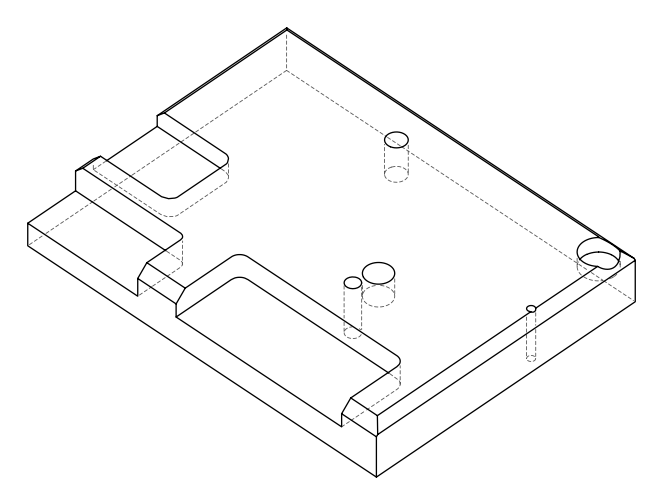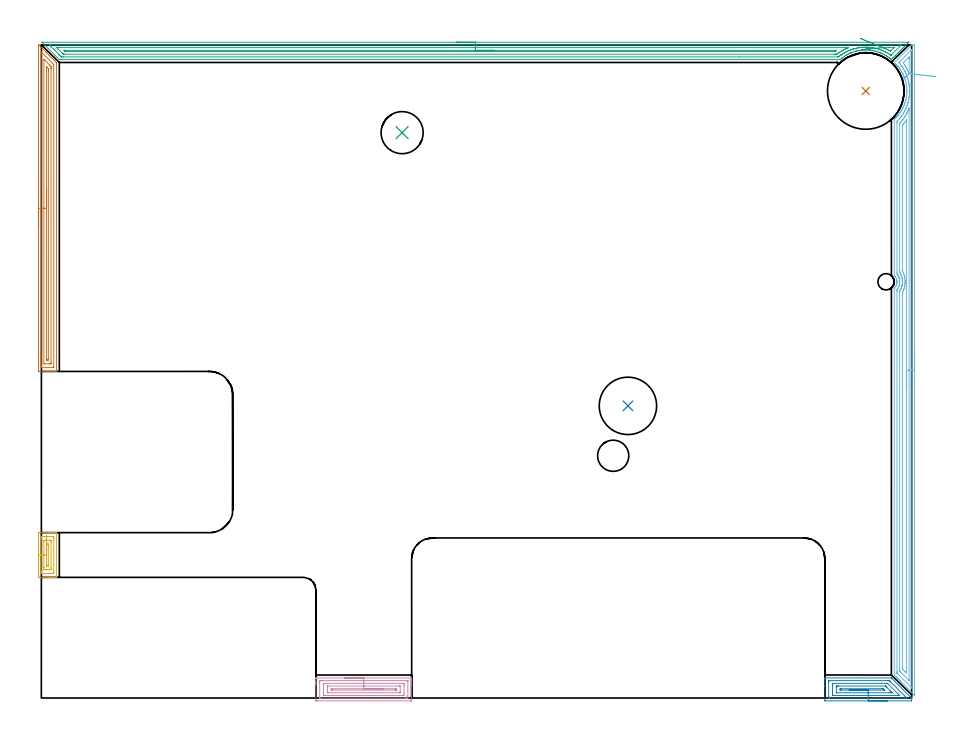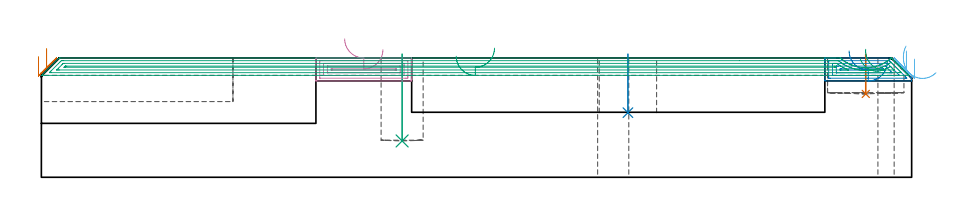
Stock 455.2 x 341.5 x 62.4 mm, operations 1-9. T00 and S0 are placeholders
(PLAN: 17 operations, 9 tool changes, 106.8 min)
(1 INDEXABLE_INSERT_DRILL_BLIND_HOLE_FROM_SOLID | STEP1POCKET | NXT0302_035 | 0.08 min | 23020 mm3)
(2 INDEXABLE_INSERT_DRILL_BLIND_HOLE_FROM_SOLID_1 | STEP1POCKET_1 | UGT0302_009 | 0.12 min | 20196 mm3)
(3 INDEXABLE_INSERT_DRILL_BLIND_HOLE_FROM_SOLID_2 | STEP1POCKET_2 | NXT0302_015 | 0.18 min | 16376 mm3)
(4 AREA_MILL | FG_CHAMFER_SURFACE | UGT0205_001 | 2.2 min | 4547 mm3)
(5 AREA_MILL_1 | FG_CHAMFER_SURFACE_1 | UGT0205_001 | 0.94 min | 1533 mm3)
(6 AREA_MILL_2 | FG_CHAMFER_SURFACE_2 | UGT0205_001 | 10.69 min | 18824 mm3)
(7 AREA_MILL_3 | FG_CHAMFER_SURFACE_3 | UGT0205_001 | 5.52 min | 7789 mm3)
(8 AREA_MILL_4 | FG_CHAMFER_SURFACE_4 | UGT0205_001 | 1.83 min | 3269 mm3)
(9 AREA_MILL_5 | FG_CHAMFER_SURFACE_5 | UGT0205_001 | 14.23 min | 18076 mm3)
(10 MILL_CORNER_NOTCH_RECTANGULAR | CORNER_NOTCH_RECTANGULAR | NXT0201_011 | Follow Part, ap 3, ae 75% | 31.42 min | 308867 mm3)
(11 MILL_SLOT | SLOT_PARTIAL_RECTANGULAR | UGT0201_136 | Follow Part, ap 5, ae 75% | 7.87 min | 190639 mm3)
(12 MILL_SLOT_1 | SLOT_PARTIAL_RECTANGULAR_1 | UGT0201_136 | Follow Part, ap 5, ae 75% | 30.82 min | 511369 mm3)
(13 SPOT_DRILL | STEP1HOLE | NXT0321_9005460120000 | 0.03 min | 22 mm3)
(14 SPOT_DRILL_1 | STEP1HOLE_1 | NXT0321_9005460120000 | 0.03 min | 3 mm3)
(15 DRILL_THROUGH_HOLE_INTO_CENTER | STEP1HOLE | NXT0301_072 | 0.27 min | 4946 mm3)
(16 DRILL_TO_ENLARGE_THROUGH_HOLE | STEP1HOLE | UGT0301_287 | 0.28 min | 8013 mm3)
(17 DRILL_THROUGH_HOLE_INTO_CENTER_1 | STEP1HOLE_1 | UGT0301_480 | 0.28 min | 3516 mm3)
(TOOL NXT0302_035 | Index. Insert Drill 40mm [880-D4000L40-05] | D40 PA176 FL200 Z2)
(TOOL UGT0302_009 | Indexable Insert Drill 30mm | D30 PA180 FL50 Z2)
(TOOL NXT0302_015 | Index. Insert Drill 22mm [880-D2200L25-03] | D22 PA176 FL66 Z2)
(TOOL UGT0205_001 | Chamfer Mill 20 x 3 x 45 deg. | D20 FL50 Z2)
(TOOL NXT0201_011 | ENDMILL 12mm [2P460-1200-NA 1630] | D12 FL38 Z6)
(TOOL UGT0201_136 | Carbide End Mill 20.0 | D20 FL30 Z4)
(TOOL NXT0321_9005460120000 | NC Spot Drill, 142deg, 12mm, Carbide, Uncoated | D12 PA142 FL30 Z2)
(TOOL NXT0301_072 | Carbide Drill 10.1mm [860.1-1010-051A1-MM 2214] | D10.1 PA140 FL71 Z2)
(TOOL UGT0301_287 | Twist Drill 16.3 mm | D16.3 PA118 FL125 Z2)
(TOOL UGT0301_480 | Carbide Drill 8.5 mm | D8.5 PA118 FL75 Z2)
(OP 1 INDEXABLE_INSERT_DRILL_BLIND_HOLE_FROM_SOLID)
G17 G21 G94 G90
T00 M6
G54
G17 G0 G90 X431.2 Y317.5 S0 M3
G43 Z72.4 H1
G94 G81 G98 Z43.6 F250. R64.4
G80
M5
M2
(OP 2 INDEXABLE_INSERT_DRILL_BLIND_HOLE_FROM_SOLID_1)
G17 G21 G94 G90
T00 M6
G54
G17 G0 G90 X306.8 Y152.8 S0 M3
G43 Z72.4 H0
G94 G81 G98 Z33.8 F250. R64.4
G80
M5
M2
(OP 3 INDEXABLE_INSERT_DRILL_BLIND_HOLE_FROM_SOLID_2)
G17 G21 G94 G90
T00 M6
G54
G17 G0 G90 X188.7 Y295.7 S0 M3
G43 Z72.4 H1
G94 G81 G98 Z19. F250. R64.4
G80
M5
M2
(OP 4 AREA_MILL)
G17 G21 G94 G90
T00 M6
G54
G17 G0 G90 X158.65 Y10.5 S1061 M3
G43 Z72.4 H0
G94 G1 X158.688 Z71.528 F250.
X158.802 Z70.664
X158.991 Z69.812
X159.253 Z68.98
X159.587 Z68.174
X159.99 Z67.4
X160.459 Z66.664
X160.99 Z65.972
X161.579 Z65.329
X162.222 Z64.74
X162.914 Z64.208
X163.65 Z63.74
X164.424 Z63.337
X165.23 Z63.003
X166.062 Z62.741
X166.914 Z62.552
X167.778 Z62.438
X168.65 Z62.4
X193.573
X193.69 Y10.497 Z62.389
X193.697 Y10.408 Z62.301
X193.7 Y10.312 Z62.211
Y9.672 Z61.572
Y8.926 Z60.825
Y8.427 Z60.323
Y8.177 Z60.074
Y7.554 Z59.451
Y7.304 Z59.202
Y6.682 Z58.575
X193.699 Y-0.611 Z51.285
X193.694 Y-1.172 Z50.725
X193.69 Y-1.493 Z50.404
X193.459 Y-1.497 Z50.401
X193.128 Y-1.5 Z50.4
X144.172
X143.613 Y-1.496 Z50.401
X143.608 Y-1.493 Z50.404
X143.6 Y-1.483 Z50.413
Y6.682 Z58.575
Y7.304 Z59.202
Y7.554 Z59.451
Y8.177 Z60.074
Y8.427 Z60.323
Y8.926 Z60.825
Y9.558 Z61.457
Y10.172 Z62.071
Y10.313 Z62.211
X143.603 Y10.408 Z62.301
X143.61 Y10.497 Z62.389
X143.727 Y10.5 Z62.4
X168.65
Y9.086 Z60.986
X191.347 Y9.085 Z60.985
X191.567 Y9.084 Z60.984
X191.669 Y9.08 Z60.98
X191.688 Y9.079 Z60.979
X191.693 Y9.068 Z60.968
X191.696 Y9.051 Z60.951
X191.699 Y8.954 Z60.854
X191.7 Y1.1 Z53.
X191.697 Y0.573 Z52.473
X191.692 Y0.236 Z52.136
X191.674 Y-0.079 Z51.821
X191.347 Y-0.083 Z51.817
X191.128 Y-0.085 Z51.815
X190.457 Y-0.086 Z51.814
X190.239
X145.953 Y-0.085 Z51.815
X145.733 Y-0.084 Z51.816
X145.631 Y-0.08 Z51.82
X145.612 Y-0.079 Z51.821
X145.607 Y-0.068 Z51.832
X145.604 Y-0.051 Z51.849
X145.601 Y0.046 Z51.946
X145.6 Y7.9 Z59.8
X145.603 Y8.427 Z60.327
X145.608 Y8.764 Z60.664
X145.626 Y9.079 Z60.979
X145.953 Y9.083 Z60.983
X146.172 Y9.085 Z60.985
X146.843 Y9.086 Z60.986
X147.061
X168.65
Y7.672 Z59.572
X188.677 Y7.671 Z59.571
X189.449 Y7.67 Z59.57
X189.567 Y7.668 Z59.568
X189.678 Y7.665 Z59.565
X189.69 Y7.554 Z59.454
X189.696 Y7.427 Z59.327
X189.7 Y6.682 Z58.582
Y6.551 Z58.451
X189.699 Y2.189 Z54.089
X189.69 Y1.446 Z53.346
X189.68 Y1.335 Z53.235
X188.677 Y1.329 Z53.229
X148.623 Y1.328 Z53.228
X147.851 Y1.33 Z53.23
X147.733 Y1.332 Z53.232
X147.622 Y1.335 Z53.235
X147.61 Y1.446 Z53.346
X147.604 Y1.573 Z53.473
X147.6 Y2.318 Z54.218
Y2.449 Z54.349
X147.601 Y6.811 Z58.711
X147.61 Y7.554 Z59.454
X147.62 Y7.665 Z59.565
X148.623 Y7.671 Z59.571
X168.65 Y7.672 Z59.572
Y6.257 Z58.157
X187.33
X187.596 Y6.256 Z58.156
X187.642 Y6.254 Z58.154
X187.683 Y6.251 Z58.151
X187.69 Y6.191 Z58.091
X187.699 Y5.895 Z57.795
Y3.191 Z55.091
X187.692 Y2.798 Z54.698
X187.69 Y2.755 Z54.655
X187.628 Y2.75 Z54.65
X187.507 Y2.745 Z54.645
X187.354 Y2.743 Z54.643
X149.97
X149.704 Y2.744 Z54.644
X149.658 Y2.746 Z54.646
X149.617 Y2.749 Z54.649
X149.61 Y2.809 Z54.709
X149.601 Y3.105 Z55.005
Y5.809 Z57.709
X149.608 Y6.202 Z58.102
X149.61 Y6.245 Z58.145
X149.672 Y6.25 Z58.15
X149.793 Y6.255 Z58.155
X149.946 Y6.257 Z58.157
X168.65
Y4.843 Z56.743
X185.212
X185.532 Y4.839 Z56.739
X185.683 Y4.836 Z56.736
X185.69 Y4.751 Z56.651
X185.697 Y4.367 Z56.267
X185.693 Y4.214 Z56.114
X185.69 Y4.176 Z56.076
X185.68 Y4.164 Z56.064
X185.641 Y4.162 Z56.062
X185.467 Y4.159 Z56.059
X185.117 Y4.157 Z56.057
X185.022
X152.088
X151.768 Y4.161 Z56.061
X151.617 Y4.164 Z56.064
X151.61 Y4.249 Z56.149
X151.603 Y4.633 Z56.533
X151.608 Y4.797 Z56.697
X151.61 Y4.831 Z56.731
X151.622 Y4.836 Z56.736
X151.665 Y4.839 Z56.739
X151.757 Y4.841 Z56.741
X152.125 Y4.843 Z56.743
X152.183
X168.65
X169.522 Z56.781
X170.387 Z56.895
X171.238 Z57.084
X172.07 Z57.346
X172.876 Z57.68
X173.65 Z58.083
X174.386 Z58.552
X175.078 Z59.083
X175.721 Z59.672
X176.31 Z60.315
X176.842 Z61.007
X177.31 Z61.743
X177.713 Z62.517
X178.047 Z63.323
X178.309 Z64.155
X178.498 Z65.007
X178.612 Z65.872
X178.65 Z66.743
G0 Z72.4
M5
M2
(OP 5 AREA_MILL_1)
G17 G21 G94 G90
T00 M6
G54
G17 G0 G90 X-1.5 Y64.8 S1061 M3
G43 Z72.4 H0
Z63.
G94 G1 Y64.838 Z62.128 F250.
Y64.952 Z61.264
Y65.141 Z60.412
Y65.403 Z59.58
Y65.737 Z58.774
Y66.14 Z58.
Y66.608 Z57.264
Y67.14 Z56.572
Y67.729 Z55.929
Y68.372 Z55.34
Y69.064 Z54.809
Y69.8 Z54.34
Y70.574 Z53.937
Y71.38 Z53.603
Y72.212 Z53.341
Y73.064 Z53.152
Y73.928 Z53.038
Y74.8 Z53.
Y85.378
X-1.499 Y85.927 Z53.001
X-1.496 Y86.264 Z53.002
X-1.492 Y86.49 Z53.004
X-1.165 Y86.5 Z53.331
X4.073 Z58.567
X4.695 Z59.192
X4.946 Z59.443
X5.568 Z60.065
X5.819 Z60.315
X6.322 Z60.821
X7.708 Z62.207
X7.806 Y86.497 Z62.299
X7.897 Y86.49 Z62.389
X7.9 Y86.372 Z62.4
Y63.228
X7.897 Y63.11 Z62.389
X7.806 Y63.103 Z62.299
X7.707 Y63.1 Z62.206
X7.063 Z61.562
X6.322 Z60.821
X5.819 Z60.315
X5.568 Z60.065
X4.946 Z59.443
X4.695 Z59.192
X4.073 Z58.567
X-1.165 Z53.331
X-1.48 Y63.104 Z53.017
X-1.492 Y63.11 Z53.005
X-1.498 Y63.122 Z52.998
X-1.5 Y63.673 Z53.
Y74.8
X-0.086 Z54.414
Y83.256
X-0.085 Y83.935 Z54.415
X-0.083 Y84.147 Z54.417
X-0.079 Y84.477 Z54.421
X0.241 Y84.493 Z54.741
X0.581 Y84.497 Z55.081
X1.107 Y84.5 Z55.607
X1.454 Z55.954
X6.346 Y84.499 Z60.846
X6.448 Y84.497 Z60.948
X6.466 Y84.494 Z60.966
X6.479 Y84.489 Z60.979
X6.48 Y84.469 Z60.98
X6.484 Y84.359 Z60.984
X6.485 Y84.147 Z60.985
X6.486 Y83.467 Z60.986
Y66.344
X6.485 Y65.665 Z60.985
X6.483 Y65.453 Z60.983
X6.479 Y65.123 Z60.979
X6.159 Y65.107 Z60.659
X5.819 Y65.103 Z60.319
X5.293 Y65.1 Z59.793
X4.946 Z59.446
X0.054 Y65.101 Z54.554
X-0.048 Y65.103 Z54.452
X-0.066 Y65.106 Z54.434
X-0.079 Y65.111 Z54.421
X-0.08 Y65.131 Z54.42
X-0.084 Y65.241 Z54.416
X-0.085 Y65.453 Z54.415
X-0.086 Y66.133 Z54.414
Y74.8
X1.328 Z55.828
X1.329 Y81.603 Z55.829
X1.334 Y82.366 Z55.834
X1.336 Y82.487 Z55.836
X1.454 Y82.49 Z55.954
X2.196 Y82.499 Z56.696
X2.327 Y82.5 Z56.827
X4.073 Z58.573
X4.817 Y82.498 Z59.317
X4.946 Y82.492 Z59.446
X5.065 Y82.484 Z59.565
X5.068 Y82.366 Z59.568
X5.07 Y82.24 Z59.57
X5.071 Y81.476 Z59.571
X5.072 Y81.348 Z59.572
X5.071 Y67.997 Z59.571
X5.066 Y67.234 Z59.566
X5.064 Y67.113 Z59.564
X4.946 Y67.11 Z59.446
X4.204 Y67.101 Z58.704
X4.073 Y67.1 Z58.573
X2.327 Z56.827
X1.583 Y67.102 Z56.083
X1.454 Y67.108 Z55.954
X1.335 Y67.116 Z55.835
X1.332 Y67.234 Z55.832
X1.33 Y67.36 Z55.83
X1.329 Y68.124 Z55.829
X1.328 Y68.252 Z55.828
Y74.8
X2.743 Z57.243
Y80.162
Y80.317
X2.745 Y80.442 Z57.245
X2.748 Y80.479 Z57.248
X2.75 Y80.49 Z57.25
X2.757 Y80.493 Z57.257
X2.806 Y80.497 Z57.306
X3.2 Y80.5 Z57.7
X3.285 Y80.499 Z57.785
X3.585 Y80.49 Z58.085
X3.651 Y80.487 Z58.151
X3.654 Y80.443 Z58.154
X3.655 Y80.395 Z58.155
X3.657 Y80.12 Z58.157
Y79.696
Y69.283
X3.655 Y69.158 Z58.155
X3.652 Y69.121 Z58.152
X3.65 Y69.11 Z58.15
X3.643 Y69.107 Z58.143
X3.594 Y69.103 Z58.094
X3.2 Y69.101 Z57.7
X3.115 Z57.615
X2.815 Y69.11 Z57.315
X2.749 Y69.113 Z57.249
X2.746 Y69.157 Z57.246
X2.745 Y69.205 Z57.245
X2.743 Y69.48 Z57.243
Y69.904
Y70.37
Y74.8
Y75.672 Z57.281
Y76.536 Z57.395
Y77.388 Z57.583
Y78.22 Z57.846
Y79.026 Z58.18
Y79.8 Z58.583
Y80.536 Z59.051
Y81.228 Z59.582
Y81.871 Z60.172
Y82.46 Z60.815
Y82.991 Z61.507
Y83.46 Z62.243
Y83.863 Z63.017
Y84.197 Z63.823
Y84.459 Z64.655
Y84.648 Z65.506
Y84.762 Z66.371
Y84.8 Z67.243
G0 Z72.4
M5
M2
(OP 6 AREA_MILL_2)
G17 G21 G94 G90
T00 M6
G54
G17 G0 G90 X456.7 Y181.45 S1061 M3
G43 Z72.4 H0
Z61.8
G94 G1 Y181.412 Z60.928 F250.
Y181.298 Z60.064
Y181.109 Z59.212
Y180.847 Z58.38
Y180.513 Z57.574
Y180.11 Z56.8
Y179.642 Z56.064
Y179.11 Z55.372
Y178.521 Z54.729
Y177.878 Z54.14
Y177.186 Z53.609
Y176.45 Z53.14
Y175.676 Z52.737
Y174.87 Z52.403
Y174.038 Z52.141
Y173.186 Z51.952
Y172.322 Z51.838
Y171.45 Z51.8
X456.699 Y1.413
X456.689 Y1.42 Z51.81
X456.52 Y1.581 Z51.98
X456.472 Y1.627 Z52.027
X449.366 Y8.733 Z59.132
X449.196 Y8.901 Z59.298
X449.031 Y9.068 Z59.466
X448.919 Y9.18 Z59.579
X448.756 Y9.342 Z59.739
X448.597 Y9.502 Z59.901
X448.472 Y9.627 Z60.026
X448.315 Y9.783 Z60.18
X448.162 Y9.937 Z60.335
X448.025 Y10.074 Z60.473
X447.874 Y10.224 Z60.621
X447.728 Y10.371 Z60.77
X447.578 Y10.521 Z60.92
X447.433 Y10.665 Z61.062
X447.293 Y10.806 Z61.205
X447.131 Y10.968 Z61.367
X446.993 Y11.105 Z61.503
X446.237 Y11.862 Z62.26
X446.105 Y11.996 Z62.39
X446.1 Y12.756 Z62.4
Y214.364
X446.103 Y214.499 Z62.389
X446.104 Y214.504
X446.206 Y214.602 Z62.291
X446.241 Y214.637 Z62.258
X446.391 Y214.788 Z62.108
X446.618 Y215.06 Z61.878
X446.758 Y215.249 Z61.738
X446.831 Y215.348 Z61.665
X447.028 Y215.681 Z61.469
X447.232 Y216.122 Z61.265
X447.243 Y216.152 Z61.255
X447.312 Y216.354 Z61.186
X447.386 Y216.575 Z61.109
X447.484 Y217.019 Z61.015
X447.533 Y217.468 Z60.964
X447.532 Y217.493 Z60.962
Y217.647 Z60.96
X447.531 Y217.691 Z60.957
Y217.72 Z60.958
Y217.723
X447.53 Y217.792 Z60.956
X447.533 Y217.893 Z60.962
Y217.916
X447.513 Y218.09 Z60.978
X447.502 Y218.201 Z60.992
X447.484 Y218.362 Z61.007
X447.433 Y218.616 Z61.065
X447.389 Y218.813 Z61.106
X447.243 Y219.255 Z61.256
X447.057 Y219.664 Z61.442
X446.832 Y220.057 Z61.666
X446.771 Y220.149 Z61.728
X446.601 Y220.369 Z61.898
X446.418 Y220.581 Z62.082
X446.292 Y220.71 Z62.207
X446.22 Y220.783 Z62.277
X446.105 Y220.903 Z62.39
X446.1 Y221.07 Z62.4
Y302.428
X446.103 Y302.647 Z62.389
X446.3 Y302.838 Z62.2
X446.328 Y302.865 Z62.172
X446.832 Y303.35 Z61.666
X447.092 Y303.62 Z61.407
X447.139 Y303.67 Z61.357
X447.189 Y303.721 Z61.31
X447.211 Y303.743 Z61.288
X447.373 Y303.918 Z61.126
X447.433 Y303.984 Z61.063
X447.501 Y304.055 Z60.998
X447.583 Y304.143 Z60.916
X447.727 Y304.306 Z60.771
X447.985 Y304.609 Z60.515
X448.026 Y304.657 Z60.474
X448.315 Y305.01 Z60.183
X448.336 Y305.037 Z60.161
X448.585 Y305.355 Z59.913
X449.007 Y305.93 Z59.493
X449.26 Y306.302 Z59.237
X449.417 Y306.53 Z59.082
X449.461 Y306.595 Z59.037
X449.61 Y306.824 Z58.89
X449.88 Y307.269 Z58.62
X450.139 Y307.717 Z58.359
X450.337 Y308.079 Z58.161
X450.607 Y308.611 Z57.891
X450.851 Y309.133 Z57.646
X450.952 Y309.346 Z57.548
X450.959 Y309.361 Z57.54
X451.025 Y309.504 Z57.472
X451.057 Y309.58 Z57.439
X451.136 Y309.765 Z57.36
X451.214 Y309.943 Z57.285
X451.389 Y310.398 Z57.11
X451.571 Y310.922 Z56.924
X451.62 Y311.06 Z56.877
X451.702 Y311.292 Z56.797
X451.861 Y311.816 Z56.636
X451.974 Y312.185 Z56.525
X452.09 Y312.607 Z56.408
X452.199 Y313.079 Z56.301
X452.239 Y313.281 Z56.26
X452.374 Y313.972 Z56.121
X452.514 Y314.866 Z55.981
X452.613 Y315.759 Z55.882
X452.673 Y316.653 Z55.82
X452.69 Y317.1 Z55.806
X452.696 Y317.547 Z55.802
X452.689 Y317.993 Z55.808
X452.671 Y318.439 Z55.828
X452.605 Y319.334 Z55.89
X452.595 Y319.415 Z55.898
X452.568 Y319.652 Z55.927
X452.501 Y320.227 Z55.995
X452.359 Y321.121 Z56.139
X452.177 Y322.014 Z56.321
X452.09 Y322.393 Z56.408
X451.946 Y322.908 Z56.55
X451.919 Y322.991 Z56.575
X451.871 Y323.153 Z56.628
X451.67 Y323.801 Z56.828
X451.64 Y323.885 Z56.858
X451.547 Y324.15 Z56.952
X451.48 Y324.332 Z57.013
X451.405 Y324.549 Z57.091
X451.353 Y324.695 Z57.143
X451.32 Y324.779 Z57.175
X451.213 Y325.057 Z57.284
X451.143 Y325.226 Z57.355
X451.102 Y325.324 Z57.396
X450.986 Y325.589 Z57.513
X450.974 Y325.615 Z57.525
X450.733 Y326.12 Z57.763
X450.563 Y326.482 Z57.937
X450.523 Y326.56 Z57.977
X450.338 Y326.923 Z58.162
X450.215 Y327.15 Z58.284
X450.086 Y327.376 Z58.412
X449.55 Y328.269 Z58.95
X449.207 Y328.786 Z59.293
X448.943 Y329.163 Z59.556
X448.585 Y329.647 Z59.914
X448.547 Y329.697 Z59.953
X448.425 Y329.853 Z60.074
X448.315 Y329.991 Z60.184
X448.263 Y330.056 Z60.237
X448.189 Y330.144 Z60.31
X448.137 Y330.205 Z60.362
X448.021 Y330.342 Z60.475
X447.938 Y330.442 Z60.561
X447.708 Y330.714 Z60.79
X447.686 Y330.74 Z60.813
X447.497 Y330.95 Z61.002
X447.433 Y331.017 Z61.066
X446.833 Y331.647 Z61.667
X446.287 Y332.184 Z62.212
X446.252 Y332.221 Z62.247
X446.189 Y332.334 Z62.311
X446.136 Y332.436 Z62.363
X454.869 Y341.17 Z53.629
X454.926 Y341.227 Z53.571
X455.084 Y341.384 Z53.416
X455.171 Y341.468 Z53.328
X455.209 Y341.498 Z53.289
X455.46 Y341.5 Z53.038
X456.248 Z52.246
X456.426 Z52.069
X456.604 Z51.892
X456.691 Y341.497 Z51.805
X456.696 Y341.319 Z51.804
X456.7 Y341.09 Z51.8
Y171.45
X455.286 Z53.214
Y5.686
X455.285 Y5.604 Z53.215
X455.28 Y5.302 Z53.22
X455.278 Y5.283 Z53.222
X455.256 Y5.3 Z53.244
X455.218 Y5.334 Z53.282
X455.182 Y5.368 Z53.318
X454.946 Y5.604 Z53.554
X447.794 Y12.756 Z60.706
X447.617 Y12.936 Z60.883
X447.554 Y13.003 Z60.946
X447.521 Y13.041 Z60.979
X447.519 Y13.062 Z60.981
X447.517 Y13.162 Z60.983
X447.514 Y13.568 Z60.986
Y13.65
X447.515 Y212.941 Z60.985
Y213.023
X447.521 Y213.428 Z60.979
X447.532 Y213.519 Z60.968
X447.812 Y213.917 Z60.688
X448.006 Y214.23 Z60.494
X448.089 Y214.37 Z60.411
X448.315 Y214.806 Z60.185
X448.316 Y214.81 Z60.184
X448.473 Y215.18 Z60.027
X448.567 Y215.449 Z59.933
X448.655 Y215.705 Z59.845
X448.767 Y216.141 Z59.733
X448.86 Y216.599 Z59.64
X448.882 Y216.759 Z59.618
X448.899 Y216.901 Z59.601
X448.927 Y217.181 Z59.573
X448.945 Y217.493 Z59.555
X448.948 Y217.577 Z59.552
X448.949 Y217.66 Z59.551
Y217.745
X448.939 Y218.067 Z59.561
X448.909 Y218.388 Z59.591
X448.873 Y218.715 Z59.627
X448.762 Y219.282 Z59.738
X448.706 Y219.523 Z59.794
X448.589 Y219.897 Z59.911
X448.491 Y220.176 Z60.009
X448.315 Y220.58 Z60.185
X448.156 Y220.908 Z60.344
X448.068 Y221.07 Z60.432
X447.97 Y221.238 Z60.53
X447.876 Y221.393 Z60.624
X447.577 Y221.818 Z60.923
X447.521 Y221.907 Z60.979
X447.519 Y221.924 Z60.981
X447.517 Y221.964 Z60.983
X447.514 Y222.776 Z60.986
Y300.64
X447.516 Y301.45 Z60.984
X447.519 Y301.534 Z60.981
X447.521 Y301.58 Z60.979
X447.562 Y301.625 Z60.938
X447.638 Y301.706 Z60.862
X448.324 Y302.428 Z60.176
X448.732 Y302.899 Z59.768
X449.096 Y303.322 Z59.404
X449.196 Y303.446 Z59.304
X449.529 Y303.878 Z58.971
X449.785 Y304.216 Z58.715
X449.909 Y304.388 Z58.591
X450.078 Y304.627 Z58.422
X450.406 Y305.11 Z58.094
X450.627 Y305.448 Z57.873
X450.975 Y306.004 Z57.525
X451.289 Y306.564 Z57.211
X451.475 Y306.898 Z57.025
X451.552 Y307.045 Z56.948
X451.601 Y307.141 Z56.899
X451.841 Y307.624 Z56.659
X451.895 Y307.737 Z56.605
X451.92 Y307.792 Z56.58
X452.174 Y308.348 Z56.326
X452.326 Y308.686 Z56.174
X452.397 Y308.851 Z56.103
X452.444 Y308.969 Z56.056
X452.692 Y309.611 Z55.808
X452.722 Y309.697 Z55.778
X452.92 Y310.274 Z55.58
X452.986 Y310.475 Z55.514
X453.135 Y310.95 Z55.365
X453.262 Y311.369 Z55.238
X453.306 Y311.52 Z55.194
X453.338 Y311.638 Z55.162
X453.497 Y312.263 Z55.003
X453.509 Y312.311 Z54.991
X453.518 Y312.35 Z54.982
X453.604 Y312.757 Z54.896
X453.669 Y313.09 Z54.831
X453.681 Y313.157 Z54.819
X453.801 Y313.851 Z54.699
X453.832 Y314.051 Z54.668
X453.915 Y314.629 Z54.585
X453.951 Y314.945 Z54.549
X454.004 Y315.433 Z54.496
X454.035 Y315.839 Z54.465
X454.064 Y316.266 Z54.436
X454.088 Y316.733 Z54.412
X454.1 Y317.124 Z54.4
X454.103 Y317.627 Z54.397
X454.098 Y318.019 Z54.402
X454.078 Y318.521 Z54.422
X454.051 Y318.962 Z54.449
X454.016 Y319.415 Z54.484
X453.963 Y319.944 Z54.537
X453.92 Y320.309 Z54.58
X453.829 Y320.974 Z54.671
X453.793 Y321.203 Z54.707
X453.729 Y321.581 Z54.771
X453.64 Y322.06 Z54.86
X453.633 Y322.097 Z54.867
X453.604 Y322.239 Z54.896
X453.433 Y322.991 Z55.067
X453.374 Y323.224 Z55.126
X453.181 Y323.885 Z55.319
X452.994 Y324.504 Z55.506
X452.901 Y324.779 Z55.599
X452.722 Y325.299 Z55.778
X452.625 Y325.574 Z55.875
X452.609 Y325.616 Z55.891
X452.588 Y325.673 Z55.912
X452.498 Y325.901 Z56.002
X452.213 Y326.567 Z56.287
X452.096 Y326.826 Z56.404
X451.841 Y327.378 Z56.659
X451.801 Y327.461 Z56.699
X451.764 Y327.54 Z56.736
X451.335 Y328.356 Z57.165
X450.959 Y329.007 Z57.541
X450.815 Y329.25 Z57.685
X450.587 Y329.627 Z57.913
X450.24 Y330.144 Z58.26
X450.078 Y330.378 Z58.422
X449.802 Y330.758 Z58.698
X449.595 Y331.038 Z58.905
X449.196 Y331.546 Z59.304
X448.882 Y331.932 Z59.618
X448.651 Y332.211 Z59.849
X448.525 Y332.364 Z59.975
X448.566 Y332.409 Z59.934
X448.645 Y332.491 Z59.855
X448.975 Y332.826 Z59.525
X449.087 Y332.937 Z59.413
X454.857 Y338.707 Z53.643
X455.238 Y339.084 Z53.262
X455.248 Y339.087 Z53.252
X455.279 Y339.084 Z53.221
X455.286 Y338.19 Z53.214
Y171.45
X453.872 Z54.628
X453.871 Y9.803 Z54.629
X453.868 Y9.18 Z54.632
X453.866 Y9.147 Z54.634
X453.865 Y9.146 Z54.635
X453.823 Y9.18 Z54.677
X453.604 Y9.397 Z54.896
X449.35 Y13.65 Z59.15
X449.196 Y13.807 Z59.304
X449.017 Y13.994 Z59.483
X448.935 Y14.096 Z59.565
X448.933 Y14.273 Z59.567
X448.93 Y14.544 Z59.57
X448.929 Y14.816 Z59.571
X448.928 Y15.438 Z59.572
X448.929 Y212.4 Z59.571
X448.931 Y212.556 Z59.569
X448.934 Y212.633 Z59.566
X448.937 Y212.668 Z59.563
X449.164 Y213.056 Z59.337
X449.196 Y213.116 Z59.304
X449.46 Y213.65 Z59.04
X449.582 Y213.917 Z58.918
X449.732 Y214.268 Z58.768
X449.92 Y214.811 Z58.58
X449.959 Y214.932 Z58.541
X450.078 Y215.365 Z58.422
X450.141 Y215.641 Z58.359
X450.155 Y215.705 Z58.345
X450.225 Y216.077 Z58.275
X450.272 Y216.403 Z58.228
X450.295 Y216.599 Z58.205
X450.329 Y216.917 Z58.171
X450.347 Y217.221 Z58.153
X450.356 Y217.493 Z58.144
X450.353 Y218.109 Z58.147
X450.335 Y218.388 Z58.165
X450.262 Y219.095 Z58.238
X450.229 Y219.282 Z58.271
X450.078 Y220.055 Z58.422
X450.049 Y220.176 Z58.451
X450.039 Y220.215 Z58.461
X449.756 Y221.07 Z58.744
X449.518 Y221.637 Z58.982
X449.359 Y221.964 Z59.141
X449.196 Y222.277 Z59.304
X448.993 Y222.652 Z59.507
X448.935 Y222.771 Z59.565
X448.933 Y222.858 Z59.567
X448.93 Y223.127 Z59.57
X448.929 Y223.752 Z59.571
X448.928 Y224.023 Z59.572
X448.929 Y300.017 Z59.571
X448.931 Y300.329 Z59.569
X448.933 Y300.484 Z59.567
X448.935 Y300.557 Z59.565
X449.002 Y300.64 Z59.498
X449.094 Y300.744 Z59.406
X449.196 Y300.858 Z59.304
X449.511 Y301.215 Z58.989
X449.789 Y301.534 Z58.711
X449.922 Y301.692 Z58.578
X450.078 Y301.882 Z58.422
X450.318 Y302.185 Z58.182
X450.507 Y302.428 Z57.993
X450.702 Y302.689 Z57.798
X450.959 Y303.042 Z57.541
X451.075 Y303.205 Z57.425
X451.156 Y303.322 Z57.344
X451.433 Y303.736 Z57.067
X451.75 Y304.216 Z56.75
X451.786 Y304.272 Z56.714
X451.841 Y304.362 Z56.659
X452.117 Y304.83 Z56.383
X452.28 Y305.11 Z56.22
X452.439 Y305.398 Z56.061
X452.722 Y305.918 Z55.778
X452.751 Y305.975 Z55.749
X452.766 Y306.004 Z55.734
X453.041 Y306.575 Z55.459
X453.195 Y306.898 Z55.305
X453.325 Y307.181 Z55.175
X453.6 Y307.792 Z54.9
X453.604 Y307.801 Z54.896
X453.857 Y308.429 Z54.643
X453.866 Y308.421 Z54.634
X453.868 Y308.418 Z54.632
X453.871 Y307.792 Z54.629
Y307.521
X453.872 Y171.45 Z54.628
X452.457 Z56.043
Y13.92
X452.455 Y13.65 Z56.045
X452.45 Y13.032 Z56.05
X451.841 Y13.61 Z56.659
X451.799 Y13.65 Z56.701
X450.959 Y14.491 Z57.541
X450.908 Y14.544 Z57.592
X450.35 Y15.163 Z58.15
X450.347 Y15.438 Z58.153
X450.343 Y16.063 Z58.157
Y210.966
X450.344 Y211.235 Z58.156
X450.348 Y211.855 Z58.152
X450.35 Y211.925 Z58.15
X450.371 Y211.978 Z58.129
X450.441 Y212.129 Z58.059
X450.609 Y212.484 Z57.891
X450.858 Y213.023 Z57.642
X450.889 Y213.094 Z57.611
X450.959 Y213.266 Z57.541
X451.128 Y213.747 Z57.372
X451.185 Y213.917 Z57.315
X451.335 Y214.43 Z57.165
X451.432 Y214.811 Z57.068
X451.508 Y215.149 Z56.992
X451.615 Y215.705 Z56.885
X451.643 Y215.905 Z56.857
X451.726 Y216.599 Z56.774
X451.735 Y216.706 Z56.765
X451.773 Y217.493 Z56.727
X451.774 Y217.561 Z56.726
X451.756 Y218.388 Z56.744
X451.751 Y218.478 Z56.749
X451.672 Y219.282 Z56.828
X451.65 Y219.475 Z56.85
X451.518 Y220.176 Z56.982
X451.434 Y220.588 Z57.066
X451.312 Y221.07 Z57.188
X451.062 Y221.859 Z57.438
X451.024 Y221.964 Z57.476
X450.959 Y222.13 Z57.541
X450.638 Y222.858 Z57.862
X450.35 Y223.476 Z58.15
X450.347 Y223.752 Z58.153
X450.343 Y224.376 Z58.157
Y298.852
X450.344 Y299.476 Z58.156
X450.347 Y299.544 Z58.153
X450.349 Y299.574 Z58.151
X450.363 Y299.597 Z58.137
X450.483 Y299.746 Z58.017
X450.702 Y300.007 Z57.798
X450.959 Y300.316 Z57.541
X451.103 Y300.494 Z57.397
X451.219 Y300.64 Z57.281
X451.49 Y300.996 Z57.01
X451.841 Y301.462 Z56.659
X451.871 Y301.503 Z56.629
X452.375 Y302.222 Z56.125
X452.423 Y302.286 Z56.077
X452.447 Y302.317 Z56.053
X452.45 Y302.278 Z56.05
X452.454 Y302.064 Z56.046
X452.457 Y301.803 Z56.043
Y171.45
Y170.578 Z56.081
Y169.714 Z56.195
Y168.862 Z56.383
Y168.03 Z56.646
Y167.224 Z56.98
Y166.45 Z57.382
Y165.714 Z57.851
Y165.022 Z58.382
Y164.379 Z58.972
Y163.79 Z59.615
Y163.258 Z60.307
Y162.79 Z61.043
Y162.387 Z61.816
Y162.053 Z62.622
Y161.791 Z63.454
Y161.602 Z64.306
Y161.488 Z65.171
Y161.45 Z66.043
G0 Z72.4
X467.924 Y325.013
Z54.675
G1 X467.287 Y325.084 Z54.084
X466.6 Y325.159 Z53.551
X465.87 Y325.24 Z53.08
X465.103 Y325.325 Z52.675
X464.302 Y325.413 Z52.338
X463.476 Y325.505 Z52.073
X462.63 Y325.598 Z51.882
X461.771 Y325.693 Z51.766
X460.905 Y325.789 Z51.725
X460.038 Y325.885 Z51.76
X459.178 Y325.98 Z51.872
X458.331 Y326.073 Z52.058
X457.503 Y326.165 Z52.318
X456.701 Y326.254 Z52.649
X455.931 Y326.339 Z53.049
X455.198 Y326.42 Z53.516
X454.509 Y326.496 Z54.045
X453.868 Y326.567 Z54.632
X453.862 Z54.638
X453.604 Y327.189 Z54.896
X453.489 Y327.461 Z55.011
X453.4 Y327.668 Z55.1
X453.072 Y328.356 Z55.428
X452.722 Y329.072 Z55.778
X452.632 Y329.25 Z55.868
X452.532 Y329.442 Z55.968
X452.13 Y330.144 Z56.37
X452.022 Y330.327 Z56.478
X451.841 Y330.627 Z56.659
X451.582 Y331.038 Z56.918
X451.045 Y331.845 Z57.455
X450.959 Y331.965 Z57.541
X450.841 Y332.133 Z57.659
X450.821 Y332.164 Z57.679
X450.805 Y332.192 Z57.695
X450.831 Y332.221 Z57.669
X450.959 Y332.356 Z57.541
X451.191 Y332.591 Z57.309
X451.425 Y332.826 Z57.075
X453.213 Y334.614 Z55.287
X453.41 Y334.81 Z55.09
X453.604 Y335.001 Z54.896
X453.86 Y335.248 Z54.64
X453.866 Y335.242 Z54.634
X453.869 Y335.239 Z54.631
X453.871 Y334.614 Z54.629
Y334.342
Y327.19
X453.868 Y326.567 Z54.632
X453.372 Y326.096 Z55.175
X452.913 Y325.66 Z55.775
X452.494 Y325.261 Z56.427
X452.117 Y324.903 Z57.128
X451.786 Y324.589 Z57.871
X451.503 Y324.32 Z58.652
X451.271 Y324.099 Z59.463
X451.09 Y323.928 Z60.299
X450.964 Y323.807 Z61.154
X450.891 Y323.739 Z62.021
X450.874 Y323.722 Z62.893
X450.912 Y323.758 Z63.763
X451.005 Y323.847 Z64.626
X451.152 Y323.986 Z65.475
X451.352 Y324.176 Z66.302
X451.604 Y324.415 Z67.103
X451.905 Y324.702 Z67.87
X452.253 Y325.033 Z68.598
G0 Z72.4
M5
M2
(OP 7 AREA_MILL_3)
G17 G21 G94 G90
T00 M6
G54
G17 G0 G90 X-1.5 Y246.131 S1061 M3
G43 Z72.4 H0
Z63.
G94 G1 Y246.169 Z62.128 F250.
Y246.283 Z61.264
Y246.471 Z60.412
Y246.734 Z59.58
Y247.068 Z58.774
Y247.47 Z58.
Y247.939 Z57.264
Y248.47 Z56.572
Y249.06 Z55.929
Y249.703 Z55.34
Y250.395 Z54.809
Y251.131 Z54.34
Y251.905 Z53.937
Y252.711 Z53.603
Y253.543 Z53.341
Y254.394 Z53.152
Y255.259 Z53.038
Y256.131 Z53.
Y341.461
X-1.467 Y341.484 Z53.032
X-1.394 Y341.495 Z53.105
X-1.199 Y341.5 Z53.299
X-1.165 Y341.466 Z53.333
X2.196 Y338.104 Z56.696
X2.327 Y337.974 Z56.824
X2.375 Y337.926 Z56.873
X3.017 Y337.283 Z57.517
X3.2 Y337.102 Z57.696
X3.838 Y336.462 Z58.338
X4.073 Y336.229 Z58.569
X4.658 Y335.642 Z59.158
X4.754 Y335.547 Z59.252
X4.946 Y335.356 Z59.442
X5.479 Y334.821 Z59.979
X5.819 Y334.483 Z60.315
X6.3 Y334. Z60.8
X6.692 Y333.609 Z61.189
X6.983 Y333.318 Z61.48
X7.431 Y332.871 Z61.928
X7.565 Y332.736 Z62.062
X7.817 Y332.482 Z62.315
X7.894 Y332.402 Z62.392
X7.9 Y331.979 Z62.4
Y170.954
X7.898 Y170.81 Z62.388
X7.787 Y170.803 Z62.279
X7.668 Y170.8 Z62.167
X7.297 Z61.796
X6.692 Z61.187
X4.644 Z59.141
X4.073 Z58.568
X3.485 Z57.981
X-1.165 Z53.332
X-1.455 Y170.804 Z53.042
X-1.492 Y170.81 Z53.005
X-1.499 Y170.849 Z52.999
X-1.5 Y171.401 Z53.
Y256.131
X-0.086 Z54.414
X-0.085 Y337.12 Z54.415
X-0.079 Y337.905 Z54.421
X-0.02 Y337.858 Z54.48
X0.581 Y337.27 Z55.081
X5.819 Y332.03 Z60.319
X5.869 Y331.979 Z60.369
X6.479 Y331.305 Z60.979
X6.486 Y330.194 Z60.986
X6.485 Y173.396 Z60.985
X6.484 Y173.185 Z60.984
X6.48 Y172.845 Z60.98
X6.479 Y172.812 Z60.979
X6.421 Y172.807 Z60.921
X6.321 Y172.803 Z60.821
X6.195 Y172.801 Z60.695
X0.083 Z54.583
X-0.043 Y172.807 Z54.457
X-0.067 Y172.81 Z54.433
X-0.079 Y172.818 Z54.421
X-0.081 Y172.844 Z54.419
X-0.084 Y172.972 Z54.416
X-0.085 Y173.185 Z54.415
X-0.086 Y173.866 Z54.414
Y256.131
X1.328 Z55.828
X1.329 Y333.89 Z55.829
X1.331 Y334.019 Z55.831
X1.334 Y334.053 Z55.834
X1.335 Y334.054 Z55.835
X1.345 Y334.048 Z55.845
X1.393 Y334.005 Z55.893
X1.454 Y333.947 Z55.954
X1.638 Y333.763 Z56.138
X4.313 Y331.086 Z58.813
X4.946 Y330.443 Z59.446
X5.065 Y330.317 Z59.565
X5.068 Y330.194 Z59.568
X5.07 Y330.068 Z59.57
X5.071 Y329.302 Z59.571
X5.072 Y329.174 Z59.572
X5.071 Y175.733 Z59.571
X5.068 Y174.969 Z59.568
X5.066 Y174.846 Z59.566
X5.064 Y174.81 Z59.564
X5.028 Y174.807 Z59.528
X4.946 Y174.804 Z59.446
X4.238 Y174.8 Z58.738
X4.073 Z58.573
X1.619 Z56.119
X1.454 Y174.801 Z55.954
X1.399 Y174.804 Z55.899
X1.356 Y174.809 Z55.856
X1.335 Y174.813 Z55.835
X1.334 Y174.842 Z55.834
X1.33 Y174.969 Z55.83
X1.329 Y175.097 Z55.829
X1.328 Y256.131 Z55.828
X2.743 Z57.243
Y329.302
X2.744 Y329.768 Z57.244
X2.746 Y330.194 Z57.246
X2.747 Y330.195 Z57.247
X2.754 Y330.194 Z57.254
X3.2 Y329.748 Z57.7
X3.642 Y329.302 Z58.142
X3.651 Y328.841 Z58.151
X3.655 Y328.41 Z58.155
X3.657 Y327.943 Z58.157
Y327.518
Y177.178
X3.656 Y177.022 Z58.156
X3.653 Y176.898 Z58.153
X3.651 Y176.823 Z58.151
X3.613 Y176.81 Z58.113
X3.2 Y176.801 Z57.7
X3.154 Z57.654
X2.798 Y176.808 Z57.298
X2.757 Y176.81 Z57.257
X2.749 Y176.833 Z57.249
X2.746 Y176.879 Z57.246
X2.744 Y176.925 Z57.244
X2.743 Y177.22 Z57.243
Y177.645
Y256.131
Y257.002 Z57.281
Y257.867 Z57.395
Y258.719 Z57.583
Y259.551 Z57.846
Y260.357 Z58.18
Y261.131 Z58.582
Y261.866 Z59.051
Y262.559 Z59.582
Y263.202 Z60.172
Y263.791 Z60.815
Y264.322 Z61.507
Y264.791 Z62.243
Y265.194 Z63.017
Y265.528 Z63.822
Y265.79 Z64.654
Y265.979 Z65.506
Y266.093 Z66.371
Y266.131 Z67.243
G0 Z72.4
M5
M2
(OP 8 AREA_MILL_4)
G17 G21 G94 G90
T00 M6
G54
G17 G0 G90 X442.5 Y-1.5 S1061 M3
G43 Z72.4 H0
Z60.4
G94 G1 X442.462 Z59.528 F250.
X442.348 Z58.663
X442.159 Z57.812
X441.897 Z56.98
X441.563 Z56.174
X441.16 Z55.4
X440.692 Z54.664
X440.16 Z53.972
X439.571 Z53.329
X438.928 Z52.74
X438.236 Z52.208
X437.5 Z51.74
X436.726 Z51.337
X435.92 Z51.003
X435.088 Z50.741
X434.236 Z50.552
X433.372 Z50.438
X432.5 Z50.4
X410.328 Y-1.499 Z50.401
X409.81 Y-1.492 Z50.404
X409.8 Y-1.172 Z50.724
Y5.809 Z57.703
Y6.516 Z58.414
Y6.682 Z58.579
Y8.427 Z60.323
Y8.758 Z60.657
Y9.841 Z61.74
Y10.172 Z62.07
Y10.376 Z62.274
X409.803 Y10.452 Z62.346
X409.81 Y10.496 Z62.39
X409.884 Y10.5 Z62.4
X444.473
X444.595 Y10.496 Z62.389
X444.665 Y10.436 Z62.332
X444.917 Y10.184 Z62.083
X454.528 Y0.573 Z52.47
X454.949 Y0.151 Z52.051
X454.978 Y0.122 Z52.022
X455.19 Y-0.102 Z51.797
X455.2 Y-0.205 Z51.694
X455.198 Y-1.492 Z50.406
X455.116 Y-1.5 Z50.4
X432.5
Y-0.086 Z51.814
X412.771
X412.101 Y-0.084 Z51.816
X411.88 Y-0.082 Z51.818
X411.819 Y-0.079 Z51.821
X411.81 Y-0.06 Z51.84
X411.804 Y-0.007 Z51.893
X411.801 Y0.573 Z52.473
X411.8 Y0.87 Z52.77
X411.801 Y8.427 Z60.327
X411.802 Y8.721 Z60.621
X411.81 Y9.019 Z60.919
X411.818 Y9.079 Z60.979
X411.851 Y9.081 Z60.981
X411.934 Y9.084 Z60.984
X412.101 Y9.085 Z60.985
X412.319 Y9.086 Z60.986
X442.473
X443.143 Y9.084 Z60.984
X443.363 Y9.083 Z60.983
X443.525 Y9.079 Z60.979
X443.573 Y9.065 Z60.965
X443.687 Y8.956 Z60.856
X443.827 Y8.82 Z60.72
X444.03 Y8.621 Z60.521
X444.224 Y8.427 Z60.327
X452.012 Y0.637 Z52.537
X452.072 Y0.573 Z52.473
X452.674 Y-0.079 Z51.821
X452.012 Y-0.084 Z51.816
X451.794 Y-0.085 Z51.815
X432.5 Y-0.086 Z51.814
Y1.328 Z53.228
X413.994 Y1.329 Z53.229
X413.875 Y1.33 Z53.23
X413.836 Y1.332 Z53.232
X413.813 Y1.335 Z53.235
X413.809 Y1.372 Z53.272
X413.803 Y1.446 Z53.346
X413.801 Y1.519 Z53.419
X413.8 Y6.755 Z58.655
X413.806 Y7.554 Z59.454
X413.808 Y7.621 Z59.521
X413.823 Y7.665 Z59.565
X414.762 Y7.671 Z59.571
X442.256
X442.375 Y7.67 Z59.57
X442.454 Y7.668 Z59.568
X442.514 Y7.665 Z59.565
X442.543 Y7.646 Z59.546
X442.64 Y7.554 Z59.454
X443.143 Y7.058 Z58.958
X448.464 Y1.736 Z53.636
X448.752 Y1.446 Z53.346
X448.843 Y1.348 Z53.248
X448.852 Y1.338 Z53.238
X448.843 Y1.335 Z53.235
X448.782 Y1.332 Z53.232
X448.703 Y1.329 Z53.229
X448.583
X448.464 Y1.328 Z53.228
X432.5
Y2.743 Z54.643
X416.104
X415.873 Y2.745 Z54.645
X415.826 Y2.747 Z54.647
X415.811 Y2.749 Z54.649
X415.808 Y2.769 Z54.669
X415.804 Y2.823 Z54.723
X415.8 Y3.042 Z54.942
X415.801 Y5.66 Z57.56
X415.803 Y5.809 Z57.709
X415.81 Y6.171 Z58.071
X415.816 Y6.251 Z58.151
X415.928 Y6.253 Z58.153
X416.082 Y6.256 Z58.156
X416.536 Y6.257 Z58.157
X416.967
X441.369
X441.434 Y6.255 Z58.155
X441.473 Y6.252 Z58.152
X441.49 Y6.249 Z58.149
X441.508 Y6.234 Z58.134
X441.656 Y6.092 Z57.992
X441.942 Y5.809 Z57.709
X442.256 Y5.496 Z57.396
X444.03 Y3.722 Z55.622
X444.558 Y3.191 Z55.091
X444.917 Y2.828 Z54.728
X444.985 Y2.75 Z54.65
X444.917 Y2.748 Z54.648
X444.484 Y2.744 Z54.644
X444.03 Y2.743 Z54.643
X443.599
X432.5
Y4.157 Z56.057
X418.215
X417.911 Y4.161 Z56.061
X417.836 Y4.164 Z56.064
X417.81 Y4.167 Z56.067
X417.807 Y4.192 Z56.092
X417.804 Y4.256 Z56.156
X417.801 Y4.564 Z56.464
X417.805 Y4.69 Z56.59
X417.81 Y4.828 Z56.728
X417.89 Y4.836 Z56.736
X418.261 Y4.842 Z56.742
X418.31 Y4.843 Z56.743
X439.69
X440.387 Y4.841 Z56.741
X440.434 Y4.839 Z56.739
X440.453 Y4.836 Z56.736
X440.482 Y4.814 Z56.714
X441.109 Y4.181 Z56.081
X441.118 Y4.163 Z56.063
X441.087 Y4.161 Z56.061
X441.001 Y4.159 Z56.059
X440.828 Y4.157 Z56.057
X440.482
X432.5
X431.628 Z56.095
X430.764 Z56.209
X429.912 Z56.398
X429.08 Z56.66
X428.274 Z56.994
X427.5 Z57.397
X426.764 Z57.865
X426.072 Z58.396
X425.429 Z58.986
X424.84 Z59.629
X424.308 Z60.321
X423.84 Z61.057
X423.437 Z61.831
X423.103 Z62.637
X422.841 Z63.469
X422.652 Z64.32
X422.538 Z65.185
X422.5 Z66.057
G0 Z72.4
M5
M2
(OP 9 AREA_MILL_5)
G17 G21 G94 G90
T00 M6
G54
G17 G0 G90 X217. Y343. S1061 M3
G43 Z72.4 H0
Z63.3
G94 G1 X217.038 Z62.428 F250.
X217.152 Z61.563
X217.341 Z60.712
X217.603 Z59.88
X217.937 Z59.074
X218.34 Z58.3
X218.808 Z57.564
X219.34 Z56.872
X219.929 Z56.229
X220.572 Z55.639
X221.264 Z55.108
X222. Z54.64
X222.774 Z54.237
X223.58 Z53.903
X224.412 Z53.641
X225.263 Z53.452
X226.128 Z53.338
X227. Z53.3
X453.448
X453.674 Y342.995 Z53.303
X453.682 Y342.993 Z53.305
X453.674 Y342.974 Z53.325
X453.354 Y342.654 Z53.646
X453.15 Y342.449 Z53.848
X452.483 Y341.783 Z54.517
X452.261 Y341.56 Z54.736
X451.604 Y340.905 Z55.395
X451.373 Y340.672 Z55.625
X450.729 Y340.03 Z56.27
X450.484 Y339.783 Z56.513
X449.854 Y339.155 Z57.144
X449.802 Y339.103 Z57.196
X449.595 Y338.894 Z57.402
X448.979 Y338.281 Z58.019
X448.908 Y338.21 Z58.089
X448.706 Y338.006 Z58.29
X448.105 Y337.406 Z58.894
X448.015 Y337.316 Z58.983
X447.817 Y337.117 Z59.179
X447.23 Y336.532 Z59.768
X447.121 Y336.423 Z59.876
X446.928 Y336.229 Z60.068
X446.355 Y335.657 Z60.643
X446.228 Y335.529 Z60.769
X446.039 Y335.34 Z60.956
X445.48 Y334.782 Z61.518
X445.151 Y334.451 Z61.845
X444.73 Y334.032 Z62.266
X444.638 Y333.939 Z62.358
X444.575 Y333.906 Z62.39
X444.525 Y333.914 Z62.383
X444.523
X444.052 Y334.32 Z61.979
X443.964 Y334.392 Z61.907
X443.794 Y334.532 Z61.766
X443.696 Y334.61 Z61.687
X443.532 Y334.741 Z61.557
X443.133 Y335.044 Z61.254
X442.897 Y335.214 Z61.084
X442.738 Y335.328 Z60.969
X442.42 Y335.55 Z60.748
X442.314 Y335.624 Z60.674
X441.909 Y335.884 Z60.413
X441.82 Y335.941 Z60.357
X441.372 Y336.216 Z60.082
X440.863 Y336.508 Z59.791
X440.479 Y336.711 Z59.588
X440.122 Y336.885 Z59.411
X439.586 Y337.149 Z59.15
X439.228 Y337.311 Z58.986
X439.053 Y337.39 Z58.907
X438.781 Y337.5 Z58.795
X438.692 Y337.536 Z58.76
X438.474 Y337.617 Z58.679
X438.334 Y337.668 Z58.626
X438.225 Y337.71 Z58.588
X438.135 Y337.743 Z58.554
X437.799 Y337.868 Z58.43
X436.906 Y338.165 Z58.134
X436.877 Y338.173 Z58.125
X436.717 Y338.221 Z58.077
X436.547 Y338.268 Z58.029
X436.528 Y338.274 Z58.024
X436.013 Y338.404 Z57.895
X435.119 Y338.6 Z57.697
X434.226 Y338.759 Z57.538
X433.966 Y338.793 Z57.504
X433.42 Y338.861 Z57.431
X433.333 Y338.874 Z57.421
X432.44 Y338.952 Z57.345
X431.632 Y338.979 Z57.305
X431.547 Y338.983 Z57.303
X431.254 Y338.982 Z57.304
X430.739 Y338.979 Z57.305
X430.653 Y338.98 Z57.308
X429.845 Y338.941 Z57.354
X429.76 Y338.937 Z57.36
X429.678 Y338.929 Z57.368
X429.398 Y338.901 Z57.392
X429.314 Y338.894 Z57.401
X429.253 Y338.889 Z57.407
X429.089 Y338.873 Z57.423
X428.952 Y338.859 Z57.434
X428.867 Y338.851 Z57.443
X427.974 Y338.727 Z57.57
X427.081 Y338.559 Z57.737
X426.276 Y338.377 Z57.923
X426.187 Y338.357 Z57.943
X425.979 Y338.302 Z57.997
X425.873 Y338.274 Z58.024
X425.294 Y338.099 Z58.199
X424.401 Y337.798 Z58.5
X424.169 Y337.71 Z58.588
X424.037 Y337.657 Z58.636
X423.854 Y337.588 Z58.708
X423.59 Y337.487 Z58.808
X423.508 Y337.456 Z58.841
X423.38 Y337.405 Z58.894
X423.347 Y337.391 Z58.908
X422.752 Y337.117 Z59.181
X422.696 Y337.091 Z59.206
X422.614 Y337.053 Z59.244
X422.15 Y336.821 Z59.476
X421.721 Y336.607 Z59.692
X421.699 Y336.595 Z59.704
X421.536 Y336.508 Z59.791
X421.063 Y336.229 Z60.067
X420.909 Y336.139 Z60.159
X420.828 Y336.091 Z60.207
X420.087 Y335.624 Z60.674
X419.935 Y335.522 Z60.776
X419.042 Y334.876 Z61.423
X418.968 Y334.819 Z61.48
X418.868 Y334.741 Z61.557
X418.675 Y334.581 Z61.715
X418.517 Y334.451 Z61.846
X418.148 Y334.148 Z62.151
X417.962 Y333.989 Z62.31
X417.873 Y333.914 Z62.383
X417.852 Y333.906 Z62.392
X417.819 Y333.9 Z62.4
X9.857
X9.399 Y333.907 Z62.392
X9.344 Y333.955 Z62.344
X0.407 Y342.893 Z53.405
X0.311 Y342.991 Z53.305
X0.422 Y342.998 Z53.302
X0.475 Y343. Z53.3
X227.
Y341.586 Z54.714
X448.585
X449.48 Y341.584 Z54.716
X449.504 Y341.583 Z54.717
X449.798 Y341.56 Z54.74
X449.655 Y341.411 Z54.889
X449.504 Y341.256 Z55.044
X444.476 Y336.229 Z60.071
X444.422 Y336.177 Z60.123
X444.411 Y336.168 Z60.132
X444.404 Y336.165 Z60.135
X444.385 Y336.172 Z60.128
X444.297 Y336.229 Z60.071
X444.143 Y336.335 Z59.965
X443.783 Y336.586 Z59.714
X443.249 Y336.929 Z59.371
X442.945 Y337.117 Z59.183
X442.355 Y337.465 Z58.835
X441.575 Y337.894 Z58.406
X441.462 Y337.95 Z58.35
X441.347 Y338.006 Z58.294
X440.568 Y338.376 Z57.924
X439.891 Y338.679 Z57.621
X439.675 Y338.765 Z57.535
X439.337 Y338.894 Z57.406
X438.781 Y339.096 Z57.204
X438.468 Y339.206 Z57.094
X437.888 Y339.394 Z56.906
X437.168 Y339.61 Z56.69
X436.994 Y339.655 Z56.645
X436.476 Y339.783 Z56.517
X436.1 Y339.866 Z56.434
X435.994 Y339.888 Z56.412
X435.207 Y340.038 Z56.262
X434.895 Y340.093 Z56.207
X434.313 Y340.18 Z56.12
X433.854 Y340.24 Z56.06
X433.42 Y340.286 Z56.014
X432.864 Y340.336 Z55.964
X432.526 Y340.36 Z55.94
X431.919 Y340.387 Z55.913
X431.632 Y340.396 Z55.904
X431.015 Y340.397 Z55.903
X430.739 Y340.394 Z55.906
X430.147 Y340.371 Z55.929
X429.845 Y340.355 Z55.945
X429.306 Y340.319 Z55.981
X429.136 Y340.304 Z55.996
X428.952 Y340.286 Z56.014
X428.495 Y340.237 Z56.063
X428.058 Y340.177 Z56.123
X427.712 Y340.127 Z56.173
X427.164 Y340.034 Z56.266
X426.951 Y339.995 Z56.305
X426.271 Y339.86 Z56.44
X426.207 Y339.846 Z56.454
X425.926 Y339.783 Z56.517
X425.482 Y339.679 Z56.621
X425.436 Y339.667 Z56.633
X425.377 Y339.651 Z56.649
X424.787 Y339.482 Z56.818
X424.655 Y339.442 Z56.858
X424.484 Y339.388 Z56.912
X424.111 Y339.265 Z57.035
X423.59 Y339.088 Z57.212
X423.446 Y339.037 Z57.263
X423.061 Y338.894 Z57.406
X422.738 Y338.771 Z57.529
X422.696 Y338.754 Z57.546
X422.17 Y338.529 Z57.771
X421.803 Y338.363 Z57.937
X421.559 Y338.249 Z58.051
X421.055 Y338.006 Z58.294
X420.958 Y337.958 Z58.342
X420.373 Y337.651 Z58.649
X420.016 Y337.449 Z58.851
X419.805 Y337.326 Z58.974
X419.454 Y337.117 Z59.183
X419.249 Y336.991 Z59.309
X419.201 Y336.961 Z59.339
X419.122 Y336.91 Z59.39
X418.708 Y336.64 Z59.66
X418.229 Y336.31 Z59.99
X418.18 Y336.276 Z60.024
X418.115 Y336.229 Z60.071
X417.669 Y335.897 Z60.403
X417.335 Y335.645 Z60.655
X417.163 Y335.511 Z60.789
X416.946 Y335.34 Z60.96
X416.466 Y335.316 Z60.984
X416.441 Y335.315 Z60.985
X365.086 Y335.314 Z60.986
X11.67
X10.775 Y335.315 Z60.985
X10.751 Y335.317 Z60.983
X10.422 Y335.34 Z60.96
X9.857 Y335.895 Z60.405
X9.522 Y336.229 Z60.071
X8.964 Y336.786 Z59.514
X5.079 Y340.672 Z55.628
X4.496 Y341.258 Z55.042
X4.202 Y341.56 Z54.74
X4.472 Y341.583 Z54.717
X4.496 Y341.584 Z54.716
X5.363 Y341.586 Z54.714
X227.
Y340.172 Z56.128
X421.572
X421.803 Y340.171 Z56.129
X422.059 Y340.168 Z56.132
X422.147 Y340.165 Z56.135
X422.153 Y340.163 Z56.137
X422.121 Y340.149 Z56.151
X422.018 Y340.105 Z56.195
X421.634 Y339.951 Z56.349
X421.226 Y339.783 Z56.517
X421.006 Y339.687 Z56.613
X420.909 Y339.642 Z56.658
X420.4 Y339.401 Z56.899
X420.016 Y339.216 Z57.084
X419.8 Y339.108 Z57.192
X419.377 Y338.894 Z57.406
X419.21 Y338.807 Z57.493
X419.122 Y338.759 Z57.541
X418.644 Y338.481 Z57.819
X418.229 Y338.237 Z58.063
X418.085 Y338.149 Z58.151
X417.855 Y338.006 Z58.294
X417.538 Y337.803 Z58.497
X417.335 Y337.67 Z58.63
X417.008 Y337.443 Z58.857
X416.441 Y337.042 Z59.258
X416.14 Y336.825 Z59.475
X416.042 Y336.755 Z59.545
X415.998 Y336.735 Z59.565
X415.934 Y336.733 Z59.567
X415.548 Y336.73 Z59.57
X415.045 Y336.729 Z59.571
X414.654 Y336.728 Z59.572
X12.035 Y336.729 Z59.571
X11.644 Y336.732 Z59.568
X11.515 Y336.735 Z59.565
X11.473 Y336.738 Z59.562
X11.438 Y336.769 Z59.531
X11.365 Y336.838 Z59.462
X11.083 Y337.117 Z59.183
X10.751 Y337.448 Z58.852
X8.964 Y339.236 Z57.064
X8.418 Y339.783 Z56.517
X8.07 Y340.136 Z56.164
X8.051 Y340.165 Z56.135
X8.07 Y340.166 Z56.134
X8.574 Y340.17 Z56.13
X8.964 Y340.171 Z56.129
X9.466 Y340.172 Z56.128
X227.
Y338.757 Z57.543
X415.052
X415.548
X415.687 Y338.756 Z57.544
X415.972 Y338.751 Z57.549
X415.824 Y338.62 Z57.68
X415.706 Y338.532 Z57.768
X415.548 Y338.416 Z57.884
X415.306 Y338.246 Z58.054
X415.221 Y338.188 Z58.112
X415.163 Y338.15 Z58.15
X414.654 Y338.143 Z58.157
X13.293
X12.676 Y338.148 Z58.152
X12.538 Y338.15 Z58.15
X12.501 Y338.159 Z58.141
X12.458 Y338.199 Z58.101
X12.37 Y338.282 Z58.018
X12.199 Y338.45 Z57.85
X12.031 Y338.619 Z57.681
X11.95 Y338.704 Z57.596
X11.914 Y338.746 Z57.554
X11.912 Y338.751 Z57.549
X11.921 Y338.752 Z57.548
X12.538 Y338.757 Z57.543
X12.676
X227.
X227.872 Z57.581
X228.736 Z57.694
X229.588 Z57.883
X230.42 Z58.146
X231.226 Z58.479
X232. Z58.882
X232.736 Z59.351
X233.428 Z59.882
X234.071 Z60.471
X234.66 Z61.115
X235.191 Z61.807
X235.66 Z62.543
X236.063 Z63.316
X236.397 Z64.122
X236.659 Z64.954
X236.848 Z65.806
X236.962 Z66.671
X237. Z67.543
G0 Z72.4
X431.166 Y339.388
Z66.947
G1 X431.131 Y339.385 Z66.075
X431.171 Y339.389 Z65.204
X431.287 Y339.399 Z64.339
X431.478 Y339.415 Z63.488
X431.742 Y339.437 Z62.657
X432.077 Y339.466 Z61.852
X432.481 Y339.5 Z61.08
X432.95 Y339.54 Z60.345
X433.481 Y339.585 Z59.655
X434.07 Y339.635 Z59.013
X434.713 Y339.689 Z58.426
X435.404 Y339.748 Z57.897
X436.139 Y339.81 Z57.43
X436.911 Y339.875 Z57.03
X437.715 Y339.944 Z56.698
X438.545 Y340.014 Z56.439
X439.394 Y340.086 Z56.252
X440.256 Y340.159 Z56.141
X440.323 Y340.165 Z56.135
X440.461 Y340.169 Z56.131
X440.568 Y340.17 Z56.13
X443.249 Y340.172 Z56.128
X445.697 Y340.171 Z56.129
X445.93 Y340.17 Z56.13
X445.944 Y340.168 Z56.132
X445.951 Y340.166 Z56.134
X445.949 Y340.157 Z56.143
X445.943 Y340.146 Z56.154
X445.93 Y340.131 Z56.169
X444.419 Y338.62 Z57.68
X444.143 Y338.346 Z57.954
X444.099 Y338.31 Z57.99
X444.087 Y338.302 Z57.998
X444.072 Y338.309 Z57.991
X443.963 Y338.369 Z57.931
X443.524 Y338.621 Z57.679
X443.249 Y338.769 Z57.531
X443.012 Y338.894 Z57.406
X442.355 Y339.224 Z57.076
X441.696 Y339.55 Z56.75
X441.462 Y339.655 Z56.645
X441.168 Y339.783 Z56.517
X440.568 Y340.032 Z56.268
X440.485 Y340.067 Z56.233
X440.256 Y340.159 Z56.141
X439.487 Y340.47 Z55.87
X438.7 Y340.789 Z55.673
X437.899 Y341.113 Z55.551
X437.092 Y341.44 Z55.504
X436.284 Y341.767 Z55.533
X435.481 Y342.092 Z55.639
X434.69 Y342.413 Z55.819
X433.916 Y342.726 Z56.073
X433.166 Y343.03 Z56.399
X432.445 Y343.321 Z56.794
X431.759 Y343.599 Z57.255
X431.112 Y343.861 Z57.779
X430.511 Y344.105 Z58.362
X429.959 Y344.328 Z59.
X429.46 Y344.53 Z59.686
X429.019 Y344.709 Z60.418
X428.638 Y344.863 Z61.187
X428.321 Y344.991 Z61.99
G0 Z72.4
M5
M2
